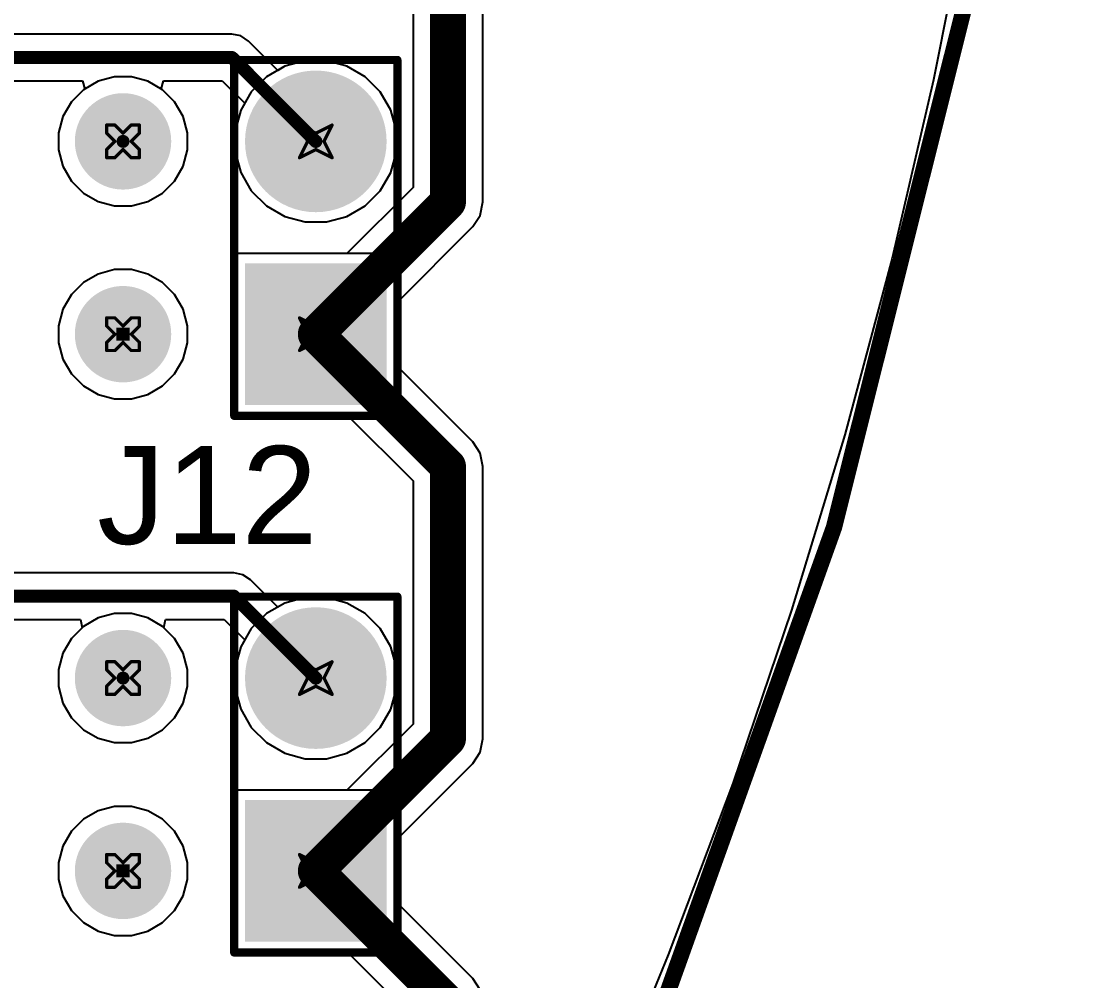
# Model space of a CAD drawing. Header units: inches. Extents: x -89 to 427, y -87 to 99.
# Drawn here: x 70.91 to 87.44, y -32.4 to -17.47 of the extents above; entities that cross this region are included whole.
import ezdxf

# ---------------------------------------------------------------- set-up
doc = ezdxf.new("R2010")
doc.units = ezdxf.units.IN
for name, color, linetype in [('Board_Outline', 56, 'Continuous'), ('Bottom Layer', 5, 'Continuous'), ('Bottom Solder', 6, 'Continuous'), ('Drill Drawing', 1, 'Continuous'), ('Multi-Layer', 9, 'Continuous'), ('Pad Holes', 156, 'Continuous'), ('Top Layer', 1, 'Continuous'), ('Top Overlay', 2, 'Continuous'), ('Top Solder', 216, 'Continuous')]:
    doc.layers.add(name, color=color, linetype=linetype)
doc.styles.add('Arial', font='', dxfattribs={"height": 0.2})
doc.styles.get('Arial').set_extended_font_data('Arial')

msp = doc.modelspace()

# ---------------------------------------------------------------- hatches: boundary and pattern name
at = {"layer": 'Bottom Layer'}
h = msp.add_hatch(color=5, dxfattribs=at)
edge = h.paths.add_edge_path()
edge.add_arc((75.489, -19.339), 1, 0, 360)
h = msp.add_hatch(color=5, dxfattribs=at)
edge = h.paths.add_edge_path()
edge.add_arc((75.489, -19.339), 1, 0, 360)
for points in [[(74.489, -23.339), (74.489, -21.339), (76.489, -21.339), (76.489, -23.339)], [(74.489, -23.339), (74.489, -21.339), (76.489, -21.339), (76.489, -23.339)], [(74.489, -31.69), (74.489, -29.69), (76.489, -29.69), (76.489, -31.69)], [(74.489, -31.69), (74.489, -29.69), (76.489, -29.69), (76.489, -31.69)]]:
    msp.add_hatch(color=5, dxfattribs=at).paths.add_polyline_path(points)
h = msp.add_hatch(color=5, dxfattribs=at)
edge = h.paths.add_edge_path()
edge.add_arc((75.489, -27.69), 1, 0, 360)
h = msp.add_hatch(color=5, dxfattribs=at)
edge = h.paths.add_edge_path()
edge.add_arc((75.489, -27.69), 1, 0, 360)
at = {"layer": 'Bottom Solder'}
h = msp.add_hatch(color=6, dxfattribs=at)
edge = h.paths.add_edge_path()
edge.add_arc((75.489, -19.339), 1.102, 0, 360)
h = msp.add_hatch(color=6, dxfattribs=at)
edge = h.paths.add_edge_path()
edge.add_arc((75.489, -19.339), 1.102, 0, 360)
h = msp.add_hatch(color=6, dxfattribs=at)
edge = h.paths.add_edge_path()
edge.add_arc((72.489, -19.339), 0.102, 0, 360)
for points in [[(74.387, -23.441), (74.387, -21.238), (76.59, -21.238), (76.59, -23.441)], [(74.387, -23.441), (74.387, -21.238), (76.59, -21.238), (76.59, -23.441)], [(72.387, -22.441), (72.387, -22.238), (72.59, -22.238), (72.59, -22.441)], [(74.387, -31.792), (74.387, -29.589), (76.59, -29.589), (76.59, -31.792)], [(74.387, -31.792), (74.387, -29.589), (76.59, -29.589), (76.59, -31.792)], [(72.387, -30.792), (72.387, -30.589), (72.59, -30.589), (72.59, -30.792)]]:
    msp.add_hatch(color=6, dxfattribs=at).paths.add_polyline_path(points)
h = msp.add_hatch(color=6, dxfattribs=at)
edge = h.paths.add_edge_path()
edge.add_arc((75.489, -27.69), 1.102, 0, 360)
h = msp.add_hatch(color=6, dxfattribs=at)
edge = h.paths.add_edge_path()
edge.add_arc((75.489, -27.69), 1.102, 0, 360)
h = msp.add_hatch(color=6, dxfattribs=at)
edge = h.paths.add_edge_path()
edge.add_arc((72.489, -27.69), 0.102, 0, 360)
at = {"layer": 'Multi-Layer'}
h = msp.add_hatch(color=9, dxfattribs=at)
edge = h.paths.add_edge_path()
edge.add_arc((75.489, -19.339), 1, 0, 360)
h = msp.add_hatch(color=9, dxfattribs=at)
edge = h.paths.add_edge_path()
edge.add_arc((75.489, -19.339), 1, 0, 360)
for points in [[(74.489, -23.339), (74.489, -21.339), (76.489, -21.339), (76.489, -23.339)], [(74.489, -23.339), (74.489, -21.339), (76.489, -21.339), (76.489, -23.339)], [(74.489, -31.69), (74.489, -29.69), (76.489, -29.69), (76.489, -31.69)], [(74.489, -31.69), (74.489, -29.69), (76.489, -29.69), (76.489, -31.69)]]:
    msp.add_hatch(color=9, dxfattribs=at).paths.add_polyline_path(points)
h = msp.add_hatch(color=9, dxfattribs=at)
edge = h.paths.add_edge_path()
edge.add_arc((75.489, -27.69), 1, 0, 360)
h = msp.add_hatch(color=9, dxfattribs=at)
edge = h.paths.add_edge_path()
edge.add_arc((75.489, -27.69), 1, 0, 360)
at = {"layer": 'Pad Holes'}
h = msp.add_hatch(color=7, dxfattribs=at)
edge = h.paths.add_edge_path()
edge.add_arc((72.489, -19.339), 0.75, 0, 360)
h = msp.add_hatch(color=7, dxfattribs=at)
edge = h.paths.add_edge_path()
edge.add_arc((75.489, -19.339), 0.6, 0, 360)
h = msp.add_hatch(color=7, dxfattribs=at)
edge = h.paths.add_edge_path()
edge.add_arc((75.489, -19.339), 0.6, 0, 360)
h = msp.add_hatch(color=7, dxfattribs=at)
edge = h.paths.add_edge_path()
edge.add_arc((72.489, -22.339), 0.75, 0, 360)
h = msp.add_hatch(color=7, dxfattribs=at)
edge = h.paths.add_edge_path()
edge.add_arc((75.489, -22.339), 0.6, 0, 360)
h = msp.add_hatch(color=7, dxfattribs=at)
edge = h.paths.add_edge_path()
edge.add_arc((75.489, -22.339), 0.6, 0, 360)
h = msp.add_hatch(color=7, dxfattribs=at)
edge = h.paths.add_edge_path()
edge.add_arc((72.489, -27.69), 0.75, 0, 360)
h = msp.add_hatch(color=7, dxfattribs=at)
edge = h.paths.add_edge_path()
edge.add_arc((75.489, -27.69), 0.6, 0, 360)
h = msp.add_hatch(color=7, dxfattribs=at)
edge = h.paths.add_edge_path()
edge.add_arc((75.489, -27.69), 0.6, 0, 360)
h = msp.add_hatch(color=7, dxfattribs=at)
edge = h.paths.add_edge_path()
edge.add_arc((72.489, -30.69), 0.75, 0, 360)
h = msp.add_hatch(color=7, dxfattribs=at)
edge = h.paths.add_edge_path()
edge.add_arc((75.489, -30.69), 0.6, 0, 360)
h = msp.add_hatch(color=7, dxfattribs=at)
edge = h.paths.add_edge_path()
edge.add_arc((75.489, -30.69), 0.6, 0, 360)
at = {"layer": 'Top Layer'}
h = msp.add_hatch(color=1, dxfattribs=at)
edge = h.paths.add_edge_path()
edge.add_arc((75.489, -19.339), 1, 0, 360)
h = msp.add_hatch(color=1, dxfattribs=at)
edge = h.paths.add_edge_path()
edge.add_arc((75.489, -19.339), 1, 0, 360)
for points in [[(74.489, -23.339), (74.489, -21.339), (76.489, -21.339), (76.489, -23.339)], [(74.489, -23.339), (74.489, -21.339), (76.489, -21.339), (76.489, -23.339)], [(74.489, -31.69), (74.489, -29.69), (76.489, -29.69), (76.489, -31.69)], [(74.489, -31.69), (74.489, -29.69), (76.489, -29.69), (76.489, -31.69)]]:
    msp.add_hatch(color=1, dxfattribs=at).paths.add_polyline_path(points)
h = msp.add_hatch(color=1, dxfattribs=at)
edge = h.paths.add_edge_path()
edge.add_arc((75.489, -27.69), 1, 0, 360)
h = msp.add_hatch(color=1, dxfattribs=at)
edge = h.paths.add_edge_path()
edge.add_arc((75.489, -27.69), 1, 0, 360)
at = {"layer": 'Top Solder'}
h = msp.add_hatch(color=216, dxfattribs=at)
edge = h.paths.add_edge_path()
edge.add_arc((75.489, -19.339), 1.102, 0, 360)
h = msp.add_hatch(color=216, dxfattribs=at)
edge = h.paths.add_edge_path()
edge.add_arc((75.489, -19.339), 1.102, 0, 360)
h = msp.add_hatch(color=216, dxfattribs=at)
edge = h.paths.add_edge_path()
edge.add_arc((72.489, -19.339), 0.102, 0, 360)
for points in [[(74.387, -23.441), (74.387, -21.238), (76.59, -21.238), (76.59, -23.441)], [(74.387, -23.441), (74.387, -21.238), (76.59, -21.238), (76.59, -23.441)], [(72.387, -22.441), (72.387, -22.238), (72.59, -22.238), (72.59, -22.441)], [(74.387, -31.792), (74.387, -29.589), (76.59, -29.589), (76.59, -31.792)], [(74.387, -31.792), (74.387, -29.589), (76.59, -29.589), (76.59, -31.792)], [(72.387, -30.792), (72.387, -30.589), (72.59, -30.589), (72.59, -30.792)]]:
    msp.add_hatch(color=216, dxfattribs=at).paths.add_polyline_path(points)
h = msp.add_hatch(color=216, dxfattribs=at)
edge = h.paths.add_edge_path()
edge.add_arc((75.489, -27.69), 1.102, 0, 360)
h = msp.add_hatch(color=216, dxfattribs=at)
edge = h.paths.add_edge_path()
edge.add_arc((75.489, -27.69), 1.102, 0, 360)
h = msp.add_hatch(color=216, dxfattribs=at)
edge = h.paths.add_edge_path()
edge.add_arc((72.489, -27.69), 0.102, 0, 360)

# ---------------------------------------------------------------- linework, layer by layer
at = {"layer": 'Board_Outline', "const_width": 0.254}
msp.add_lwpolyline([(87.312, 0, 1), (-87.312, 0, 1)], format="xyb", close=True, dxfattribs=at)
at = {"layer": 'Bottom Layer'}
for p, q in [((85.659, -15.586), (85.103, -18.38)), ((78.09, -20.282), (78.09, -16.046)), ((77.002, -16.271), (77.002, -20.057)), ((74.183, -17.671), (70.358, -17.671)), ((74.184, -17.671), (74.183, -17.671)), ((74.322, -17.699), (74.184, -17.671)), ((74.44, -17.778), (74.322, -17.699)), ((74.896, -18.234), (74.44, -17.778)), ((75.005, -18.171), (74.896, -18.234)), ((75.324, -18.085), (75.005, -18.171)), ((75.654, -18.085), (75.324, -18.085)), ((75.973, -18.171), (75.654, -18.085)), ((76.259, -18.336), (75.973, -18.171)), ((76.492, -18.569), (76.259, -18.336)), ((70.508, -18.397), (71.86, -18.397)), ((71.86, -18.397), (71.894, -18.524)), ((73.084, -18.524), (73.118, -18.397)), ((73.118, -18.397), (74.033, -18.397)), ((74.033, -18.397), (74.383, -18.746)), ((85.103, -18.38), (84.456, -21.155)), ((71.872, -18.536), (71.685, -18.723)), ((71.894, -18.524), (71.872, -18.536)), ((73.105, -18.536), (73.084, -18.524)), ((73.292, -18.723), (73.105, -18.536)), ((76.657, -18.855), (76.492, -18.569)), ((71.685, -18.723), (71.553, -18.952)), ((73.424, -18.952), (73.292, -18.723)), ((74.383, -18.746), (74.32, -18.855)), ((71.553, -18.952), (71.485, -19.207)), ((73.493, -19.207), (73.424, -18.952)), ((74.32, -18.855), (74.235, -19.174)), ((76.743, -19.174), (76.657, -18.855)), ((74.235, -19.174), (74.235, -19.504)), ((76.743, -19.504), (76.743, -19.174)), ((71.485, -19.207), (71.485, -19.471)), ((73.493, -19.471), (73.493, -19.207)), ((71.485, -19.471), (71.553, -19.727)), ((73.424, -19.727), (73.493, -19.471)), ((74.235, -19.504), (74.32, -19.823)), ((76.657, -19.823), (76.743, -19.504)), ((71.553, -19.727), (71.685, -19.956)), ((73.292, -19.956), (73.424, -19.727)), ((74.32, -19.823), (74.485, -20.109)), ((76.492, -20.109), (76.657, -19.823)), ((71.685, -19.956), (71.872, -20.143)), ((73.105, -20.143), (73.292, -19.956)), ((71.872, -20.143), (72.101, -20.275)), ((72.876, -20.275), (73.105, -20.143)), ((74.485, -20.109), (74.719, -20.343)), ((77.002, -20.057), (75.974, -21.085)), ((76.259, -20.343), (76.492, -20.109)), ((72.101, -20.275), (72.357, -20.343)), ((72.621, -20.343), (72.876, -20.275)), ((78.049, -20.49), (78.09, -20.282)), ((72.357, -20.343), (72.621, -20.343)), ((74.719, -20.343), (75.005, -20.508)), ((75.973, -20.508), (76.259, -20.343)), ((77.931, -20.666), (78.049, -20.49)), ((75.005, -20.508), (75.324, -20.593)), ((75.324, -20.593), (75.654, -20.593)), ((75.654, -20.593), (75.973, -20.508)), ((76.743, -21.854), (77.931, -20.666)), ((75.974, -21.085), (74.235, -21.085)), ((74.235, -21.085), (74.235, -23.593)), ((84.456, -21.155), (83.719, -23.907)), ((72.101, -21.404), (71.872, -21.536)), ((72.357, -21.335), (72.101, -21.404)), ((72.621, -21.335), (72.357, -21.335)), ((72.876, -21.404), (72.621, -21.335)), ((73.105, -21.536), (72.876, -21.404)), ((71.872, -21.536), (71.685, -21.723)), ((73.292, -21.723), (73.105, -21.536)), ((71.685, -21.723), (71.553, -21.952)), ((73.424, -21.952), (73.292, -21.723)), ((71.553, -21.952), (71.485, -22.207)), ((73.493, -22.207), (73.424, -21.952)), ((76.743, -22.824), (76.743, -21.854)), ((71.485, -22.207), (71.485, -22.471)), ((73.493, -22.471), (73.493, -22.207)), ((71.485, -22.471), (71.553, -22.727)), ((73.424, -22.727), (73.493, -22.471)), ((71.553, -22.727), (71.685, -22.956)), ((73.292, -22.956), (73.424, -22.727)), ((71.685, -22.956), (71.872, -23.143)), ((73.105, -23.143), (73.292, -22.956)), ((77.931, -24.012), (76.743, -22.824)), ((71.872, -23.143), (72.101, -23.275)), ((72.876, -23.275), (73.105, -23.143)), ((72.101, -23.275), (72.357, -23.343)), ((72.621, -23.343), (72.876, -23.275)), ((72.357, -23.343), (72.621, -23.343)), ((74.235, -23.593), (75.974, -23.593)), ((75.974, -23.593), (77.002, -24.622)), ((83.719, -23.907), (82.892, -26.634)), ((78.049, -24.189), (77.931, -24.012)), ((78.09, -24.397), (78.049, -24.189)), ((78.09, -28.633), (78.09, -24.397)), ((77.002, -24.622), (77.002, -28.408)), ((74.215, -26.053), (69.063, -26.053)), ((74.353, -26.081), (74.215, -26.053)), ((74.215, -26.053), (74.215, -26.053)), ((74.471, -26.16), (74.353, -26.081)), ((74.896, -26.585), (74.471, -26.16)), ((75.324, -26.436), (75.005, -26.522)), ((75.654, -26.436), (75.324, -26.436)), ((75.973, -26.522), (75.654, -26.436)), ((75.005, -26.522), (74.896, -26.585)), ((76.259, -26.687), (75.973, -26.522)), ((69.213, -26.779), (71.827, -26.779)), ((71.827, -26.779), (71.854, -26.906)), ((73.124, -26.906), (73.15, -26.779)), ((73.15, -26.779), (74.064, -26.779)), ((74.064, -26.779), (74.383, -27.097)), ((76.492, -26.92), (76.259, -26.687)), ((82.892, -26.634), (81.976, -29.331)), ((71.854, -26.906), (71.685, -27.074)), ((73.292, -27.074), (73.124, -26.906)), ((76.657, -27.206), (76.492, -26.92)), ((71.685, -27.074), (71.553, -27.303)), ((73.424, -27.303), (73.292, -27.074)), ((74.383, -27.097), (74.32, -27.206)), ((74.32, -27.206), (74.235, -27.525)), ((76.743, -27.525), (76.657, -27.206)), ((71.553, -27.303), (71.485, -27.558)), ((73.493, -27.558), (73.424, -27.303)), ((71.485, -27.558), (71.485, -27.822)), ((73.493, -27.822), (73.493, -27.558)), ((74.235, -27.525), (74.235, -27.855)), ((76.743, -27.855), (76.743, -27.525)), ((71.485, -27.822), (71.553, -28.078)), ((73.424, -28.078), (73.493, -27.822)), ((74.235, -27.855), (74.32, -28.174)), ((76.657, -28.174), (76.743, -27.855)), ((71.553, -28.078), (71.685, -28.307)), ((73.292, -28.307), (73.424, -28.078)), ((74.32, -28.174), (74.485, -28.46)), ((76.492, -28.46), (76.657, -28.174)), ((71.685, -28.307), (71.872, -28.494)), ((73.105, -28.494), (73.292, -28.307)), ((77.002, -28.408), (75.974, -29.436)), ((71.872, -28.494), (72.101, -28.626)), ((72.876, -28.626), (73.105, -28.494)), ((74.485, -28.46), (74.719, -28.694)), ((76.259, -28.694), (76.492, -28.46)), ((72.101, -28.626), (72.357, -28.694)), ((72.357, -28.694), (72.621, -28.694)), ((72.621, -28.694), (72.876, -28.626)), ((74.719, -28.694), (75.005, -28.859)), ((75.973, -28.859), (76.259, -28.694)), ((78.049, -28.841), (78.09, -28.633)), ((75.005, -28.859), (75.324, -28.944)), ((75.654, -28.944), (75.973, -28.859)), ((77.931, -29.017), (78.049, -28.841)), ((75.324, -28.944), (75.654, -28.944)), ((76.743, -30.205), (77.931, -29.017)), ((81.976, -29.331), (80.972, -31.998)), ((75.974, -29.436), (74.235, -29.436)), ((74.235, -29.436), (74.235, -31.944)), ((72.101, -29.755), (71.872, -29.887)), ((72.357, -29.686), (72.101, -29.755)), ((72.621, -29.686), (72.357, -29.686)), ((72.876, -29.755), (72.621, -29.686)), ((73.105, -29.887), (72.876, -29.755)), ((71.872, -29.887), (71.685, -30.074)), ((73.292, -30.074), (73.105, -29.887)), ((71.685, -30.074), (71.553, -30.303)), ((73.424, -30.303), (73.292, -30.074)), ((76.743, -31.175), (76.743, -30.205)), ((71.553, -30.303), (71.485, -30.558)), ((73.493, -30.558), (73.424, -30.303)), ((71.485, -30.558), (71.485, -30.822)), ((73.493, -30.822), (73.493, -30.558)), ((71.485, -30.822), (71.553, -31.078)), ((73.424, -31.078), (73.493, -30.822)), ((71.553, -31.078), (71.685, -31.307)), ((73.292, -31.307), (73.424, -31.078)), ((77.931, -32.363), (76.743, -31.175)), ((71.685, -31.307), (71.872, -31.494)), ((73.105, -31.494), (73.292, -31.307)), ((71.872, -31.494), (72.101, -31.626)), ((72.876, -31.626), (73.105, -31.494)), ((72.101, -31.626), (72.357, -31.694)), ((72.357, -31.694), (72.621, -31.694)), ((72.621, -31.694), (72.876, -31.626)), ((74.235, -31.944), (75.974, -31.944)), ((75.974, -31.944), (77.002, -32.973)), ((80.972, -31.998), (79.882, -34.63)), ((78.049, -32.54), (77.931, -32.363))]:
    msp.add_line(p, q, dxfattribs=at)
for points, const_width in [([(77.546, -20.282), (77.546, -16.046)], 0.559), ([(70.358, -18.034), (74.184, -18.034)], 0.203), ([(74.184, -18.034), (75.489, -19.339)], 0.203), ([(75.489, -22.339), (77.546, -20.282)], 0.559), ([(75.489, -22.339), (77.546, -24.397)], 0.559), ([(77.546, -28.633), (77.546, -24.397)], 0.559), ([(69.063, -26.416), (74.215, -26.416)], 0.203), ([(74.215, -26.416), (75.489, -27.69)], 0.203), ([(75.489, -30.69), (77.546, -28.633)], 0.559), ([(75.489, -30.69), (77.546, -32.748)], 0.559)]:
    msp.add_lwpolyline(points, dxfattribs=dict(at, const_width=const_width))
for points, const_width in [([(74.133, -18.034, 1), (74.234, -18.034, 1)], 0.102), ([(74.133, -18.034, 1), (74.234, -18.034, 1)], 0.102), ([(75.438, -19.339, 1), (75.54, -19.339, 1)], 0.102), ([(77.406, -20.282, 1), (77.686, -20.282, 1)], 0.279), ([(77.406, -20.282, 1), (77.686, -20.282, 1)], 0.279), ([(75.349, -22.339, 1), (75.629, -22.339, 1)], 0.279), ([(75.349, -22.339, 1), (75.629, -22.339, 1)], 0.279), ([(77.406, -24.397, 1), (77.686, -24.397, 1)], 0.279), ([(77.406, -24.397, 1), (77.686, -24.397, 1)], 0.279), ([(74.164, -26.416, 1), (74.265, -26.416, 1)], 0.102), ([(74.164, -26.416, 1), (74.265, -26.416, 1)], 0.102), ([(75.438, -27.69, 1), (75.54, -27.69, 1)], 0.102), ([(77.406, -28.633, 1), (77.686, -28.633, 1)], 0.279), ([(77.406, -28.633, 1), (77.686, -28.633, 1)], 0.279), ([(75.349, -30.69, 1), (75.629, -30.69, 1)], 0.279), ([(75.349, -30.69, 1), (75.629, -30.69, 1)], 0.279)]:
    msp.add_lwpolyline(points, format="xyb", close=True, dxfattribs=dict(at, const_width=const_width))
at = {"layer": 'Drill Drawing', "const_width": 0.0508}
for points in [[(72.235, -19.212), (72.235, -19.085)], [(72.235, -19.085), (72.362, -19.085)], [(72.362, -19.085), (72.489, -19.212)], [(72.489, -19.212), (72.616, -19.085)], [(72.616, -19.085), (72.743, -19.085)], [(72.743, -19.212), (72.743, -19.085)], [(75.235, -19.085), (75.489, -19.212)], [(75.235, -19.085), (75.362, -19.339)], [(75.489, -19.212), (75.743, -19.085)], [(75.616, -19.339), (75.743, -19.085)], [(72.235, -19.212), (72.362, -19.339)], [(72.235, -19.466), (72.362, -19.339)], [(72.616, -19.339), (72.743, -19.212)], [(72.616, -19.339), (72.743, -19.466)], [(75.235, -19.593), (75.362, -19.339)], [(75.616, -19.339), (75.743, -19.593)], [(72.235, -19.593), (72.235, -19.466)], [(72.362, -19.593), (72.489, -19.466)], [(72.489, -19.466), (72.616, -19.593)], [(72.743, -19.593), (72.743, -19.466)], [(75.235, -19.593), (75.489, -19.466)], [(75.489, -19.466), (75.743, -19.593)], [(72.235, -19.593), (72.362, -19.593)], [(72.616, -19.593), (72.743, -19.593)], [(72.235, -22.212), (72.235, -22.085)], [(72.235, -22.085), (72.362, -22.085)], [(72.362, -22.085), (72.489, -22.212)], [(72.489, -22.212), (72.616, -22.085)], [(72.616, -22.085), (72.743, -22.085)], [(72.743, -22.212), (72.743, -22.085)], [(75.235, -22.085), (75.489, -22.212)], [(75.235, -22.085), (75.362, -22.339)], [(75.489, -22.212), (75.743, -22.085)], [(75.616, -22.339), (75.743, -22.085)], [(72.235, -22.212), (72.362, -22.339)], [(72.235, -22.466), (72.362, -22.339)], [(72.616, -22.339), (72.743, -22.212)], [(72.616, -22.339), (72.743, -22.466)], [(75.235, -22.593), (75.362, -22.339)], [(75.616, -22.339), (75.743, -22.593)], [(72.235, -22.593), (72.235, -22.466)], [(72.362, -22.593), (72.489, -22.466)], [(72.489, -22.466), (72.616, -22.593)], [(72.743, -22.593), (72.743, -22.466)], [(75.235, -22.593), (75.489, -22.466)], [(75.489, -22.466), (75.743, -22.593)], [(72.235, -22.593), (72.362, -22.593)], [(72.616, -22.593), (72.743, -22.593)], [(72.235, -27.563), (72.235, -27.436)], [(72.235, -27.436), (72.362, -27.436)], [(72.362, -27.436), (72.489, -27.563)], [(72.489, -27.563), (72.616, -27.436)], [(72.616, -27.436), (72.743, -27.436)], [(72.743, -27.563), (72.743, -27.436)], [(75.235, -27.436), (75.489, -27.563)], [(75.235, -27.436), (75.362, -27.69)], [(75.489, -27.563), (75.743, -27.436)], [(75.616, -27.69), (75.743, -27.436)], [(72.235, -27.563), (72.362, -27.69)], [(72.616, -27.69), (72.743, -27.563)], [(72.235, -27.817), (72.362, -27.69)], [(72.616, -27.69), (72.743, -27.817)], [(75.235, -27.944), (75.362, -27.69)], [(75.616, -27.69), (75.743, -27.944)], [(72.235, -27.944), (72.235, -27.817)], [(72.235, -27.944), (72.362, -27.944)], [(72.362, -27.944), (72.489, -27.817)], [(72.489, -27.817), (72.616, -27.944)], [(72.616, -27.944), (72.743, -27.944)], [(72.743, -27.944), (72.743, -27.817)], [(75.235, -27.944), (75.489, -27.817)], [(75.489, -27.817), (75.743, -27.944)], [(72.235, -30.563), (72.235, -30.436)], [(72.235, -30.436), (72.362, -30.436)], [(72.362, -30.436), (72.489, -30.563)], [(72.489, -30.563), (72.616, -30.436)], [(72.616, -30.436), (72.743, -30.436)], [(72.743, -30.563), (72.743, -30.436)], [(75.235, -30.436), (75.489, -30.563)], [(75.235, -30.436), (75.362, -30.69)], [(75.489, -30.563), (75.743, -30.436)], [(75.616, -30.69), (75.743, -30.436)], [(72.235, -30.563), (72.362, -30.69)], [(72.616, -30.69), (72.743, -30.563)], [(72.235, -30.817), (72.362, -30.69)], [(72.616, -30.69), (72.743, -30.817)], [(75.235, -30.944), (75.362, -30.69)], [(75.616, -30.69), (75.743, -30.944)], [(72.235, -30.944), (72.235, -30.817)], [(72.235, -30.944), (72.362, -30.944)], [(72.362, -30.944), (72.489, -30.817)], [(72.489, -30.817), (72.616, -30.944)], [(72.616, -30.944), (72.743, -30.944)], [(72.743, -30.944), (72.743, -30.817)], [(75.235, -30.944), (75.489, -30.817)], [(75.489, -30.817), (75.743, -30.944)]]:
    msp.add_lwpolyline(points, dxfattribs=at)
at = {"layer": 'Drill Drawing', "const_width": 0.0254}
for points in [[(72.222, -19.085, 1), (72.248, -19.085, 1)], [(72.222, -19.085, 1), (72.248, -19.085, 1)], [(72.349, -19.085, 1), (72.375, -19.085, 1)], [(72.349, -19.085, 1), (72.375, -19.085, 1)], [(72.603, -19.085, 1), (72.629, -19.085, 1)], [(72.603, -19.085, 1), (72.629, -19.085, 1)], [(72.73, -19.085, 1), (72.756, -19.085, 1)], [(72.73, -19.085, 1), (72.756, -19.085, 1)], [(75.222, -19.085, 1), (75.247, -19.085, 1)], [(75.222, -19.085, 1), (75.247, -19.085, 1)], [(75.73, -19.085, 1), (75.755, -19.085, 1)], [(75.73, -19.085, 1), (75.755, -19.085, 1)], [(72.222, -19.212, 1), (72.248, -19.212, 1)], [(72.222, -19.212, 1), (72.248, -19.212, 1)], [(72.349, -19.339, 1), (72.375, -19.339, 1)], [(72.349, -19.339, 1), (72.375, -19.339, 1)], [(72.476, -19.212, 1), (72.502, -19.212, 1)], [(72.476, -19.212, 1), (72.502, -19.212, 1)], [(72.603, -19.339, 1), (72.629, -19.339, 1)], [(72.603, -19.339, 1), (72.629, -19.339, 1)], [(72.73, -19.212, 1), (72.756, -19.212, 1)], [(72.73, -19.212, 1), (72.756, -19.212, 1)], [(75.349, -19.339, 1), (75.374, -19.339, 1)], [(75.349, -19.339, 1), (75.374, -19.339, 1)], [(75.476, -19.212, 1), (75.501, -19.212, 1)], [(75.476, -19.212, 1), (75.501, -19.212, 1)], [(75.603, -19.339, 1), (75.629, -19.339, 1)], [(75.603, -19.339, 1), (75.629, -19.339, 1)], [(72.222, -19.466, 1), (72.248, -19.466, 1)], [(72.222, -19.466, 1), (72.248, -19.466, 1)], [(72.476, -19.466, 1), (72.502, -19.466, 1)], [(72.476, -19.466, 1), (72.502, -19.466, 1)], [(72.73, -19.466, 1), (72.756, -19.466, 1)], [(72.73, -19.466, 1), (72.756, -19.466, 1)], [(75.476, -19.466, 1), (75.501, -19.466, 1)], [(75.476, -19.466, 1), (75.501, -19.466, 1)], [(72.222, -19.593, 1), (72.248, -19.593, 1)], [(72.222, -19.593, 1), (72.248, -19.593, 1)], [(72.349, -19.593, 1), (72.375, -19.593, 1)], [(72.349, -19.593, 1), (72.375, -19.593, 1)], [(72.603, -19.593, 1), (72.629, -19.593, 1)], [(72.603, -19.593, 1), (72.629, -19.593, 1)], [(72.73, -19.593, 1), (72.756, -19.593, 1)], [(72.73, -19.593, 1), (72.756, -19.593, 1)], [(75.222, -19.593, 1), (75.247, -19.593, 1)], [(75.222, -19.593, 1), (75.247, -19.593, 1)], [(75.73, -19.593, 1), (75.755, -19.593, 1)], [(75.73, -19.593, 1), (75.755, -19.593, 1)], [(72.222, -22.085, 1), (72.248, -22.085, 1)], [(72.222, -22.085, 1), (72.248, -22.085, 1)], [(72.349, -22.085, 1), (72.375, -22.085, 1)], [(72.349, -22.085, 1), (72.375, -22.085, 1)], [(72.603, -22.085, 1), (72.629, -22.085, 1)], [(72.603, -22.085, 1), (72.629, -22.085, 1)], [(72.73, -22.085, 1), (72.756, -22.085, 1)], [(72.73, -22.085, 1), (72.756, -22.085, 1)], [(75.222, -22.085, 1), (75.247, -22.085, 1)], [(75.222, -22.085, 1), (75.247, -22.085, 1)], [(75.73, -22.085, 1), (75.755, -22.085, 1)], [(75.73, -22.085, 1), (75.755, -22.085, 1)], [(72.222, -22.212, 1), (72.248, -22.212, 1)], [(72.222, -22.212, 1), (72.248, -22.212, 1)], [(72.349, -22.339, 1), (72.375, -22.339, 1)], [(72.349, -22.339, 1), (72.375, -22.339, 1)], [(72.476, -22.212, 1), (72.502, -22.212, 1)], [(72.476, -22.212, 1), (72.502, -22.212, 1)], [(72.603, -22.339, 1), (72.629, -22.339, 1)], [(72.603, -22.339, 1), (72.629, -22.339, 1)], [(72.73, -22.212, 1), (72.756, -22.212, 1)], [(72.73, -22.212, 1), (72.756, -22.212, 1)], [(75.349, -22.339, 1), (75.374, -22.339, 1)], [(75.349, -22.339, 1), (75.374, -22.339, 1)], [(75.476, -22.212, 1), (75.501, -22.212, 1)], [(75.476, -22.212, 1), (75.501, -22.212, 1)], [(75.603, -22.339, 1), (75.629, -22.339, 1)], [(75.603, -22.339, 1), (75.629, -22.339, 1)], [(72.222, -22.466, 1), (72.248, -22.466, 1)], [(72.222, -22.466, 1), (72.248, -22.466, 1)], [(72.476, -22.466, 1), (72.502, -22.466, 1)], [(72.476, -22.466, 1), (72.502, -22.466, 1)], [(72.73, -22.466, 1), (72.756, -22.466, 1)], [(72.73, -22.466, 1), (72.756, -22.466, 1)], [(75.476, -22.466, 1), (75.501, -22.466, 1)], [(75.476, -22.466, 1), (75.501, -22.466, 1)], [(72.222, -22.593, 1), (72.248, -22.593, 1)], [(72.222, -22.593, 1), (72.248, -22.593, 1)], [(72.349, -22.593, 1), (72.375, -22.593, 1)], [(72.349, -22.593, 1), (72.375, -22.593, 1)], [(72.603, -22.593, 1), (72.629, -22.593, 1)], [(72.603, -22.593, 1), (72.629, -22.593, 1)], [(72.73, -22.593, 1), (72.756, -22.593, 1)], [(72.73, -22.593, 1), (72.756, -22.593, 1)], [(75.222, -22.593, 1), (75.247, -22.593, 1)], [(75.222, -22.593, 1), (75.247, -22.593, 1)], [(75.73, -22.593, 1), (75.755, -22.593, 1)], [(75.73, -22.593, 1), (75.755, -22.593, 1)], [(72.222, -27.436, 1), (72.248, -27.436, 1)], [(72.222, -27.436, 1), (72.248, -27.436, 1)], [(72.349, -27.436, 1), (72.375, -27.436, 1)], [(72.349, -27.436, 1), (72.375, -27.436, 1)], [(72.603, -27.436, 1), (72.629, -27.436, 1)], [(72.603, -27.436, 1), (72.629, -27.436, 1)], [(72.73, -27.436, 1), (72.756, -27.436, 1)], [(72.73, -27.436, 1), (72.756, -27.436, 1)], [(75.222, -27.436, 1), (75.247, -27.436, 1)], [(75.222, -27.436, 1), (75.247, -27.436, 1)], [(75.73, -27.436, 1), (75.755, -27.436, 1)], [(75.73, -27.436, 1), (75.755, -27.436, 1)], [(72.222, -27.563, 1), (72.248, -27.563, 1)], [(72.222, -27.563, 1), (72.248, -27.563, 1)], [(72.476, -27.563, 1), (72.502, -27.563, 1)], [(72.476, -27.563, 1), (72.502, -27.563, 1)], [(72.73, -27.563, 1), (72.756, -27.563, 1)], [(72.73, -27.563, 1), (72.756, -27.563, 1)], [(75.476, -27.563, 1), (75.501, -27.563, 1)], [(75.476, -27.563, 1), (75.501, -27.563, 1)], [(72.349, -27.69, 1), (72.375, -27.69, 1)], [(72.349, -27.69, 1), (72.375, -27.69, 1)], [(72.603, -27.69, 1), (72.629, -27.69, 1)], [(72.603, -27.69, 1), (72.629, -27.69, 1)], [(75.349, -27.69, 1), (75.374, -27.69, 1)], [(75.349, -27.69, 1), (75.374, -27.69, 1)], [(75.603, -27.69, 1), (75.629, -27.69, 1)], [(75.603, -27.69, 1), (75.629, -27.69, 1)], [(72.222, -27.817, 1), (72.248, -27.817, 1)], [(72.222, -27.817, 1), (72.248, -27.817, 1)], [(72.222, -27.944, 1), (72.248, -27.944, 1)], [(72.222, -27.944, 1), (72.248, -27.944, 1)], [(72.349, -27.944, 1), (72.375, -27.944, 1)], [(72.349, -27.944, 1), (72.375, -27.944, 1)], [(72.476, -27.817, 1), (72.502, -27.817, 1)], [(72.476, -27.817, 1), (72.502, -27.817, 1)], [(72.603, -27.944, 1), (72.629, -27.944, 1)], [(72.603, -27.944, 1), (72.629, -27.944, 1)], [(72.73, -27.817, 1), (72.756, -27.817, 1)], [(72.73, -27.817, 1), (72.756, -27.817, 1)], [(72.73, -27.944, 1), (72.756, -27.944, 1)], [(72.73, -27.944, 1), (72.756, -27.944, 1)], [(75.222, -27.944, 1), (75.247, -27.944, 1)], [(75.222, -27.944, 1), (75.247, -27.944, 1)], [(75.476, -27.817, 1), (75.501, -27.817, 1)], [(75.476, -27.817, 1), (75.501, -27.817, 1)], [(75.73, -27.944, 1), (75.755, -27.944, 1)], [(75.73, -27.944, 1), (75.755, -27.944, 1)], [(72.222, -30.436, 1), (72.248, -30.436, 1)], [(72.222, -30.436, 1), (72.248, -30.436, 1)], [(72.349, -30.436, 1), (72.375, -30.436, 1)], [(72.349, -30.436, 1), (72.375, -30.436, 1)], [(72.603, -30.436, 1), (72.629, -30.436, 1)], [(72.603, -30.436, 1), (72.629, -30.436, 1)], [(72.73, -30.436, 1), (72.756, -30.436, 1)], [(72.73, -30.436, 1), (72.756, -30.436, 1)], [(75.222, -30.436, 1), (75.247, -30.436, 1)], [(75.222, -30.436, 1), (75.247, -30.436, 1)], [(75.73, -30.436, 1), (75.755, -30.436, 1)], [(75.73, -30.436, 1), (75.755, -30.436, 1)], [(72.222, -30.563, 1), (72.248, -30.563, 1)], [(72.222, -30.563, 1), (72.248, -30.563, 1)], [(72.476, -30.563, 1), (72.502, -30.563, 1)], [(72.476, -30.563, 1), (72.502, -30.563, 1)], [(72.73, -30.563, 1), (72.756, -30.563, 1)], [(72.73, -30.563, 1), (72.756, -30.563, 1)], [(75.476, -30.563, 1), (75.501, -30.563, 1)], [(75.476, -30.563, 1), (75.501, -30.563, 1)], [(72.349, -30.69, 1), (72.375, -30.69, 1)], [(72.349, -30.69, 1), (72.375, -30.69, 1)], [(72.603, -30.69, 1), (72.629, -30.69, 1)], [(72.603, -30.69, 1), (72.629, -30.69, 1)], [(75.349, -30.69, 1), (75.374, -30.69, 1)], [(75.349, -30.69, 1), (75.374, -30.69, 1)], [(75.603, -30.69, 1), (75.629, -30.69, 1)], [(75.603, -30.69, 1), (75.629, -30.69, 1)], [(72.222, -30.817, 1), (72.248, -30.817, 1)], [(72.222, -30.817, 1), (72.248, -30.817, 1)], [(72.222, -30.944, 1), (72.248, -30.944, 1)], [(72.222, -30.944, 1), (72.248, -30.944, 1)], [(72.349, -30.944, 1), (72.375, -30.944, 1)], [(72.349, -30.944, 1), (72.375, -30.944, 1)], [(72.476, -30.817, 1), (72.502, -30.817, 1)], [(72.476, -30.817, 1), (72.502, -30.817, 1)], [(72.603, -30.944, 1), (72.629, -30.944, 1)], [(72.603, -30.944, 1), (72.629, -30.944, 1)], [(72.73, -30.817, 1), (72.756, -30.817, 1)], [(72.73, -30.817, 1), (72.756, -30.817, 1)], [(72.73, -30.944, 1), (72.756, -30.944, 1)], [(72.73, -30.944, 1), (72.756, -30.944, 1)], [(75.222, -30.944, 1), (75.247, -30.944, 1)], [(75.222, -30.944, 1), (75.247, -30.944, 1)], [(75.476, -30.817, 1), (75.501, -30.817, 1)], [(75.476, -30.817, 1), (75.501, -30.817, 1)], [(75.73, -30.944, 1), (75.755, -30.944, 1)], [(75.73, -30.944, 1), (75.755, -30.944, 1)]]:
    msp.add_lwpolyline(points, format="xyb", close=True, dxfattribs=at)
at = {"layer": 'Top Layer'}
for p, q in [((85.659, -15.586), (85.103, -18.38)), ((75.005, -18.171), (74.719, -18.336)), ((75.324, -18.085), (75.005, -18.171)), ((75.654, -18.085), (75.324, -18.085)), ((75.973, -18.171), (75.654, -18.085)), ((76.259, -18.336), (75.973, -18.171)), ((72.357, -18.335), (72.101, -18.404)), ((72.621, -18.335), (72.357, -18.335)), ((72.876, -18.404), (72.621, -18.335)), ((74.719, -18.336), (74.485, -18.569)), ((76.492, -18.569), (76.259, -18.336)), ((72.101, -18.404), (71.872, -18.536)), ((73.105, -18.536), (72.876, -18.404)), ((85.103, -18.38), (84.456, -21.155)), ((71.872, -18.536), (71.685, -18.723)), ((73.292, -18.723), (73.105, -18.536)), ((74.485, -18.569), (74.32, -18.855)), ((76.657, -18.855), (76.492, -18.569)), ((71.685, -18.723), (71.553, -18.952)), ((73.424, -18.952), (73.292, -18.723)), ((71.553, -18.952), (71.485, -19.207)), ((73.493, -19.207), (73.424, -18.952)), ((74.32, -18.855), (74.235, -19.174)), ((76.743, -19.174), (76.657, -18.855)), ((74.235, -19.174), (74.235, -19.504)), ((76.743, -19.504), (76.743, -19.174)), ((71.485, -19.207), (71.485, -19.471)), ((73.493, -19.471), (73.493, -19.207)), ((71.485, -19.471), (71.553, -19.727)), ((73.424, -19.727), (73.493, -19.471)), ((74.235, -19.504), (74.32, -19.823)), ((76.657, -19.823), (76.743, -19.504)), ((71.553, -19.727), (71.685, -19.956)), ((73.292, -19.956), (73.424, -19.727)), ((74.32, -19.823), (74.485, -20.109)), ((76.492, -20.109), (76.657, -19.823)), ((71.685, -19.956), (71.872, -20.143)), ((73.105, -20.143), (73.292, -19.956)), ((71.872, -20.143), (72.101, -20.275)), ((72.876, -20.275), (73.105, -20.143)), ((74.485, -20.109), (74.719, -20.343)), ((76.259, -20.343), (76.492, -20.109)), ((72.101, -20.275), (72.357, -20.343)), ((72.621, -20.343), (72.876, -20.275)), ((72.357, -20.343), (72.621, -20.343)), ((74.719, -20.343), (75.005, -20.508)), ((75.973, -20.508), (76.259, -20.343)), ((75.005, -20.508), (75.324, -20.593)), ((75.324, -20.593), (75.654, -20.593)), ((75.654, -20.593), (75.973, -20.508)), ((76.743, -21.085), (74.235, -21.085)), ((74.235, -21.085), (74.235, -23.593)), ((76.743, -23.593), (76.743, -21.085)), ((84.456, -21.155), (83.719, -23.907)), ((72.101, -21.404), (71.872, -21.536)), ((72.357, -21.335), (72.101, -21.404)), ((72.621, -21.335), (72.357, -21.335)), ((72.876, -21.404), (72.621, -21.335)), ((73.105, -21.536), (72.876, -21.404)), ((71.872, -21.536), (71.685, -21.723)), ((73.292, -21.723), (73.105, -21.536)), ((71.685, -21.723), (71.553, -21.952)), ((73.424, -21.952), (73.292, -21.723)), ((71.553, -21.952), (71.485, -22.207)), ((73.493, -22.207), (73.424, -21.952)), ((71.485, -22.207), (71.485, -22.471)), ((73.493, -22.471), (73.493, -22.207)), ((71.485, -22.471), (71.553, -22.727)), ((73.424, -22.727), (73.493, -22.471)), ((71.553, -22.727), (71.685, -22.956)), ((73.292, -22.956), (73.424, -22.727)), ((71.685, -22.956), (71.872, -23.143)), ((73.105, -23.143), (73.292, -22.956)), ((71.872, -23.143), (72.101, -23.275)), ((72.876, -23.275), (73.105, -23.143)), ((72.101, -23.275), (72.357, -23.343)), ((72.621, -23.343), (72.876, -23.275)), ((72.357, -23.343), (72.621, -23.343)), ((74.235, -23.593), (76.743, -23.593)), ((83.719, -23.907), (82.892, -26.634)), ((75.324, -26.436), (75.005, -26.522)), ((75.654, -26.436), (75.324, -26.436)), ((75.973, -26.522), (75.654, -26.436)), ((75.005, -26.522), (74.719, -26.687)), ((76.259, -26.687), (75.973, -26.522)), ((72.101, -26.755), (71.872, -26.887)), ((72.357, -26.686), (72.101, -26.755)), ((72.621, -26.686), (72.357, -26.686)), ((72.876, -26.755), (72.621, -26.686)), ((73.105, -26.887), (72.876, -26.755)), ((74.719, -26.687), (74.485, -26.92)), ((76.492, -26.92), (76.259, -26.687)), ((82.892, -26.634), (81.976, -29.331)), ((71.872, -26.887), (71.685, -27.074)), ((73.292, -27.074), (73.105, -26.887)), ((74.485, -26.92), (74.32, -27.206)), ((76.657, -27.206), (76.492, -26.92)), ((71.685, -27.074), (71.553, -27.303)), ((73.424, -27.303), (73.292, -27.074)), ((74.32, -27.206), (74.235, -27.525)), ((76.743, -27.525), (76.657, -27.206)), ((71.553, -27.303), (71.485, -27.558)), ((73.493, -27.558), (73.424, -27.303)), ((71.485, -27.558), (71.485, -27.822)), ((73.493, -27.822), (73.493, -27.558)), ((74.235, -27.525), (74.235, -27.855)), ((76.743, -27.855), (76.743, -27.525)), ((71.485, -27.822), (71.553, -28.078)), ((73.424, -28.078), (73.493, -27.822)), ((74.235, -27.855), (74.32, -28.174)), ((76.657, -28.174), (76.743, -27.855)), ((71.553, -28.078), (71.685, -28.307)), ((73.292, -28.307), (73.424, -28.078)), ((74.32, -28.174), (74.485, -28.46)), ((76.492, -28.46), (76.657, -28.174)), ((71.685, -28.307), (71.872, -28.494)), ((73.105, -28.494), (73.292, -28.307)), ((71.872, -28.494), (72.101, -28.626)), ((72.876, -28.626), (73.105, -28.494)), ((74.485, -28.46), (74.719, -28.694)), ((76.259, -28.694), (76.492, -28.46)), ((72.101, -28.626), (72.357, -28.694)), ((72.357, -28.694), (72.621, -28.694)), ((72.621, -28.694), (72.876, -28.626)), ((74.719, -28.694), (75.005, -28.859)), ((75.973, -28.859), (76.259, -28.694)), ((75.005, -28.859), (75.324, -28.944)), ((75.654, -28.944), (75.973, -28.859)), ((75.324, -28.944), (75.654, -28.944)), ((81.976, -29.331), (80.972, -31.998)), ((76.743, -29.436), (74.235, -29.436)), ((74.235, -29.436), (74.235, -31.944)), ((76.743, -31.944), (76.743, -29.436)), ((72.101, -29.755), (71.872, -29.887)), ((72.357, -29.686), (72.101, -29.755)), ((72.621, -29.686), (72.357, -29.686)), ((72.876, -29.755), (72.621, -29.686)), ((73.105, -29.887), (72.876, -29.755)), ((71.872, -29.887), (71.685, -30.074)), ((73.292, -30.074), (73.105, -29.887)), ((71.685, -30.074), (71.553, -30.303)), ((73.424, -30.303), (73.292, -30.074)), ((71.553, -30.303), (71.485, -30.558)), ((73.493, -30.558), (73.424, -30.303)), ((71.485, -30.558), (71.485, -30.822)), ((73.493, -30.822), (73.493, -30.558)), ((71.485, -30.822), (71.553, -31.078)), ((73.424, -31.078), (73.493, -30.822)), ((71.553, -31.078), (71.685, -31.307)), ((73.292, -31.307), (73.424, -31.078)), ((71.685, -31.307), (71.872, -31.494)), ((73.105, -31.494), (73.292, -31.307)), ((71.872, -31.494), (72.101, -31.626)), ((72.876, -31.626), (73.105, -31.494)), ((72.101, -31.626), (72.357, -31.694)), ((72.357, -31.694), (72.621, -31.694)), ((72.621, -31.694), (72.876, -31.626)), ((74.235, -31.944), (76.743, -31.944)), ((80.972, -31.998), (79.882, -34.63))]:
    msp.add_line(p, q, dxfattribs=at)
at = {"layer": 'Top Overlay', "const_width": 0.127}
for points in [[(74.219, -23.609), (74.219, -18.072)], [(74.219, -18.072), (76.759, -18.072)], [(76.759, -23.609), (76.759, -18.072)], [(74.219, -23.609), (76.759, -23.609)], [(74.219, -31.96), (74.219, -26.423)], [(74.219, -26.423), (76.759, -26.423)], [(76.759, -31.96), (76.759, -26.423)], [(74.219, -31.96), (76.759, -31.96)]]:
    msp.add_lwpolyline(points, dxfattribs=at)
at = {"layer": 'Top Overlay', "const_width": 0.0635}
for points in [[(74.187, -18.072, 1), (74.251, -18.072, 1)], [(74.187, -18.072, 1), (74.251, -18.072, 1)], [(76.727, -18.072, 1), (76.791, -18.072, 1)], [(76.727, -18.072, 1), (76.791, -18.072, 1)], [(74.187, -23.609, 1), (74.251, -23.609, 1)], [(74.187, -23.609, 1), (74.251, -23.609, 1)], [(76.727, -23.609, 1), (76.791, -23.609, 1)], [(76.727, -23.609, 1), (76.791, -23.609, 1)], [(74.187, -26.423, 1), (74.251, -26.423, 1)], [(74.187, -26.423, 1), (74.251, -26.423, 1)], [(76.727, -26.423, 1), (76.791, -26.423, 1)], [(76.727, -26.423, 1), (76.791, -26.423, 1)], [(74.187, -31.96, 1), (74.251, -31.96, 1)], [(74.187, -31.96, 1), (74.251, -31.96, 1)], [(76.727, -31.96, 1), (76.791, -31.96, 1)], [(76.727, -31.96, 1), (76.791, -31.96, 1)]]:
    msp.add_lwpolyline(points, format="xyb", close=True, dxfattribs=at)

# ---------------------------------------------------------------- texts
at = {"layer": 'Top Overlay', "style": 'Arial'}
msp.add_text('J12', height=1.524, dxfattribs=at).set_placement((72.085, -25.603))

doc.saveas('drawing.dxf')
